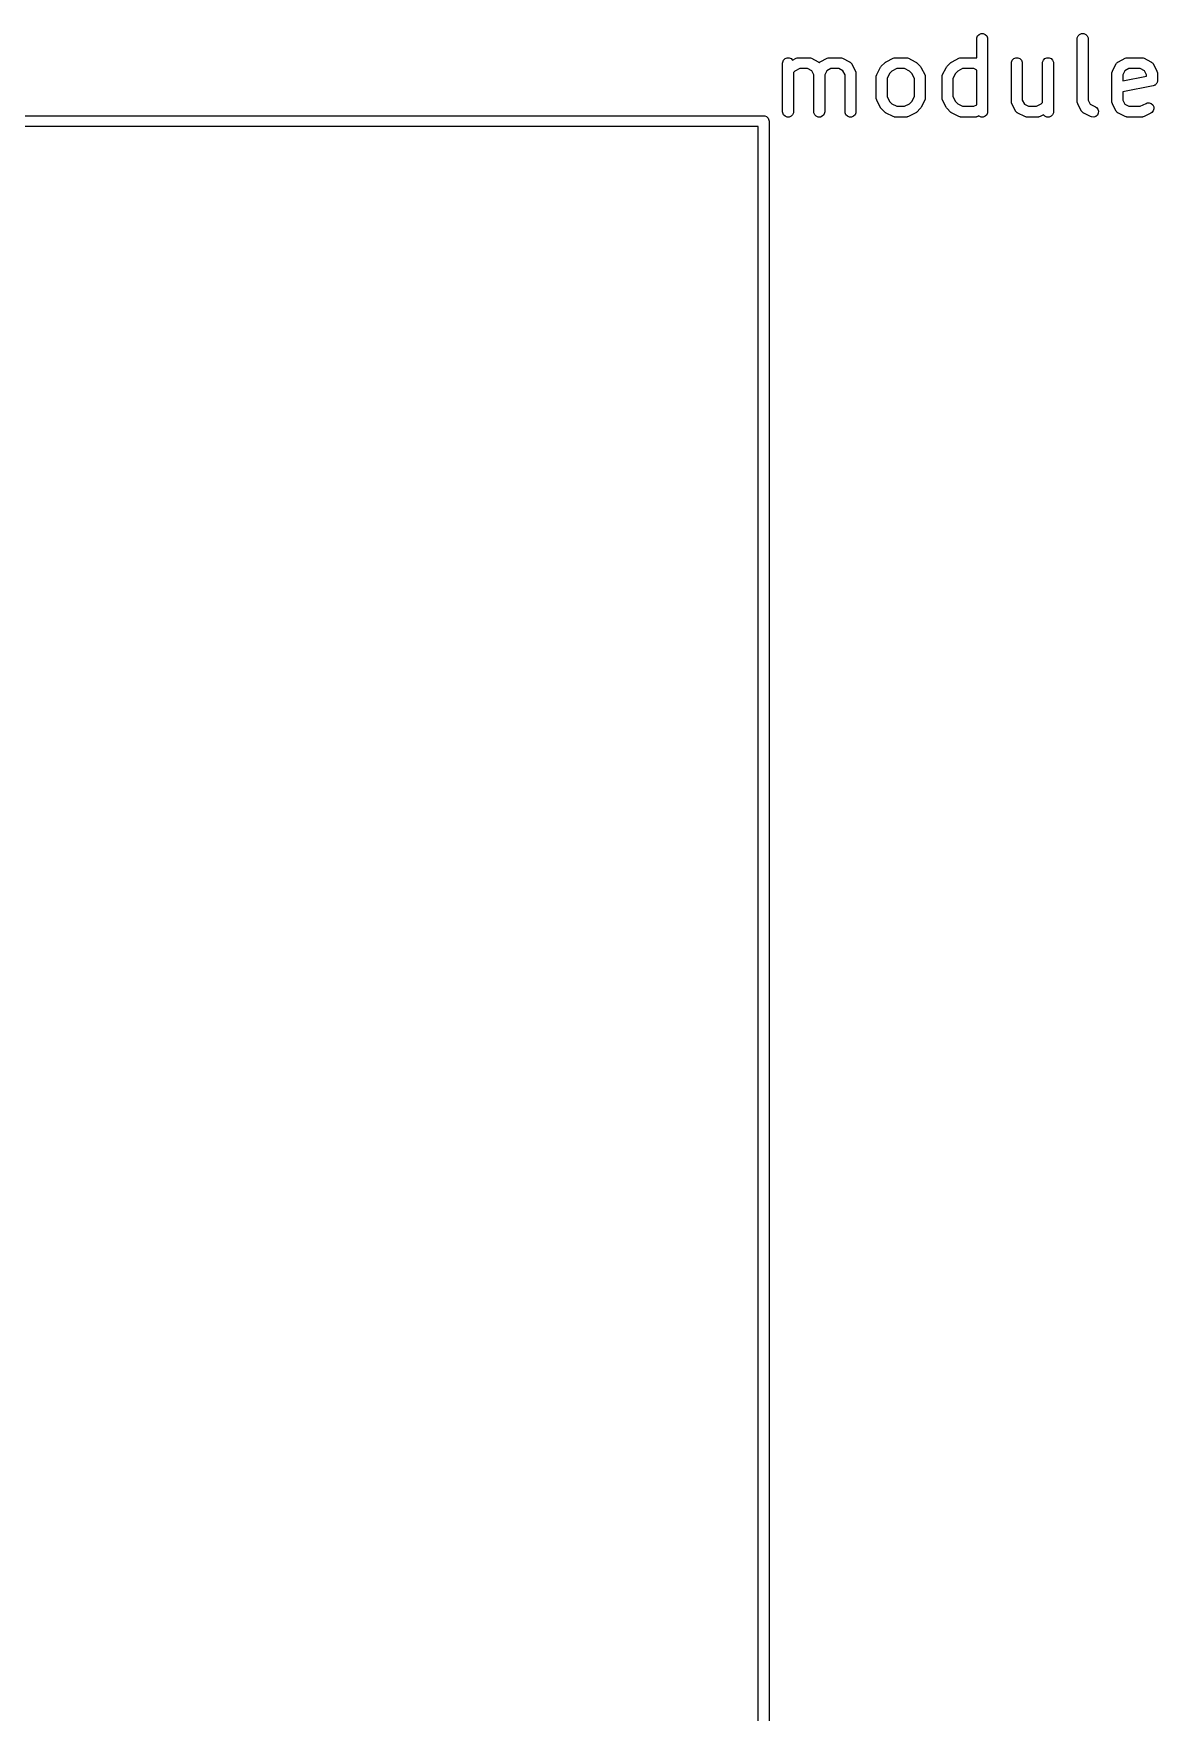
# Model space of a CAD drawing. Header units: inches. Extents: x -1 to 5.38, y -0.27 to 3.43.
# Drawn here: x -0.395 to 0.213, y 2.519 to 3.427 of the extents above; entities that cross this region are included whole.
import ezdxf

# ---------------------------------------------------------------- set-up
doc = ezdxf.new("R2010")
doc.units = ezdxf.units.IN
doc.header["$MEASUREMENT"] = 0
doc.layers.add('BLACK', color=250, linetype='CONTINUOUS')

msp = doc.modelspace()

# ---------------------------------------------------------------- linework, layer by layer
at = {"layer": 'BLACK', "linetype": 'CONTINUOUS'}
for p, q in [((0.11529, 3.4245), (0.11535, 3.42507)), ((0.11529, 3.41421), (0.11529, 3.4245)), ((0.11535, 3.42507), (0.11579, 3.42614)), ((0.11579, 3.42614), (0.11661, 3.42695)), ((0.11661, 3.42695), (0.11767, 3.42739)), ((0.11767, 3.42739), (0.11882, 3.42739)), ((0.11882, 3.42739), (0.11989, 3.42695)), ((0.11989, 3.42695), (0.1207, 3.42614)), ((0.1207, 3.42614), (0.12114, 3.42507)), ((0.12114, 3.42507), (0.1212, 3.4245)), ((0.1212, 3.4245), (0.1212, 3.38513)), ((0.16966, 3.4245), (0.16972, 3.42507)), ((0.16966, 3.39075), (0.16966, 3.4245)), ((0.16972, 3.42507), (0.17016, 3.42614)), ((0.17016, 3.42614), (0.17097, 3.42695)), ((0.17097, 3.42695), (0.17204, 3.42739)), ((0.17204, 3.42739), (0.17319, 3.42739)), ((0.17319, 3.42739), (0.17425, 3.42695)), ((0.17425, 3.42695), (0.17507, 3.42614)), ((0.17507, 3.42614), (0.17551, 3.42507)), ((0.17551, 3.42507), (0.17557, 3.4245)), ((0.17557, 3.4245), (0.17557, 3.39145)), ((0.01031, 3.41137), (0.01036, 3.41195)), ((0.01031, 3.38513), (0.01031, 3.41137)), ((0.01036, 3.41195), (0.0108, 3.41301)), ((0.0108, 3.41301), (0.01162, 3.41383)), ((0.01162, 3.41383), (0.01268, 3.41427)), ((0.01268, 3.41427), (0.01384, 3.41427)), ((0.01384, 3.41427), (0.0149, 3.41383)), ((0.0149, 3.41383), (0.01566, 3.41306)), ((0.01566, 3.41306), (0.01756, 3.41401)), ((0.01688, 3.40707), (0.01621, 3.4064)), ((0.01621, 3.4064), (0.01621, 3.38513)), ((0.01958, 3.40842), (0.01688, 3.40707)), ((0.01756, 3.41401), (0.0181, 3.41422)), ((0.0181, 3.41422), (0.01821, 3.41423)), ((0.01821, 3.41423), (0.01831, 3.41427)), ((0.01831, 3.41427), (0.01888, 3.41432)), ((0.01888, 3.41432), (0.02451, 3.41432)), ((0.02381, 3.40842), (0.01958, 3.40842)), ((0.02606, 3.4073), (0.02381, 3.40842)), ((0.02451, 3.41432), (0.02508, 3.41427)), ((0.02508, 3.41427), (0.02518, 3.41423)), ((0.02518, 3.41423), (0.02529, 3.41422)), ((0.02529, 3.41422), (0.02583, 3.41401)), ((0.02583, 3.41401), (0.02958, 3.41214)), ((0.02718, 3.40505), (0.02606, 3.4073)), ((0.02958, 3.41214), (0.02967, 3.41208)), ((0.02967, 3.41208), (0.02972, 3.41206)), ((0.02972, 3.41206), (0.02978, 3.41201)), ((0.02978, 3.41201), (0.03007, 3.41183)), ((0.03007, 3.41183), (0.03013, 3.41176)), ((0.03013, 3.41176), (0.0302, 3.41183)), ((0.0302, 3.41183), (0.03049, 3.41201)), ((0.03049, 3.41201), (0.03054, 3.41206)), ((0.03054, 3.41206), (0.03059, 3.41208)), ((0.03059, 3.41208), (0.03069, 3.41214)), ((0.03069, 3.41214), (0.03444, 3.41401)), ((0.03421, 3.4073), (0.03308, 3.40505)), ((0.03645, 3.40842), (0.03421, 3.4073)), ((0.03444, 3.41401), (0.03498, 3.41422)), ((0.03498, 3.41422), (0.03508, 3.41423)), ((0.03508, 3.41423), (0.03518, 3.41427)), ((0.03518, 3.41427), (0.03576, 3.41432)), ((0.03576, 3.41432), (0.04138, 3.41432)), ((0.04068, 3.40842), (0.03645, 3.40842)), ((0.04293, 3.4073), (0.04068, 3.40842)), ((0.04138, 3.41432), (0.04196, 3.41427)), ((0.04196, 3.41427), (0.04205, 3.41423)), ((0.04205, 3.41423), (0.04216, 3.41422)), ((0.04216, 3.41422), (0.0427, 3.41401)), ((0.0427, 3.41401), (0.04645, 3.41214)), ((0.04405, 3.40505), (0.04293, 3.4073)), ((0.04645, 3.41214), (0.04655, 3.41208)), ((0.04655, 3.41208), (0.04659, 3.41206)), ((0.04659, 3.41206), (0.04665, 3.41201)), ((0.04665, 3.41201), (0.04694, 3.41183)), ((0.04694, 3.41183), (0.04718, 3.41155)), ((0.04718, 3.41155), (0.04746, 3.41131)), ((0.04746, 3.41131), (0.04765, 3.41102)), ((0.04765, 3.41102), (0.0477, 3.41096)), ((0.0477, 3.41096), (0.04771, 3.41091)), ((0.04771, 3.41091), (0.04777, 3.41082)), ((0.04777, 3.41082), (0.04965, 3.40707)), ((0.04965, 3.40707), (0.04985, 3.40653)), ((0.04985, 3.40653), (0.04986, 3.40642)), ((0.04986, 3.40642), (0.0499, 3.40632)), ((0.0499, 3.40632), (0.04996, 3.40575)), ((0.04996, 3.40575), (0.04996, 3.38513)), ((0.06124, 3.40519), (0.06311, 3.40894)), ((0.06311, 3.40894), (0.06327, 3.40919)), ((0.06327, 3.40919), (0.0633, 3.40926)), ((0.0633, 3.40926), (0.06336, 3.40934)), ((0.06336, 3.40934), (0.06342, 3.40943)), ((0.06342, 3.40943), (0.06348, 3.40948)), ((0.06348, 3.40948), (0.06366, 3.40971)), ((0.06366, 3.40971), (0.06554, 3.41159)), ((0.06554, 3.41159), (0.06577, 3.41177)), ((0.06577, 3.41177), (0.06582, 3.41183)), ((0.06582, 3.41183), (0.06591, 3.41189)), ((0.06591, 3.41189), (0.06599, 3.41195)), ((0.06599, 3.41195), (0.06606, 3.41198)), ((0.06606, 3.41198), (0.06631, 3.41214)), ((0.06631, 3.41214), (0.07006, 3.41401)), ((0.06818, 3.40587), (0.06683, 3.40318)), ((0.06938, 3.40707), (0.06818, 3.40587)), ((0.07207, 3.40842), (0.06938, 3.40707)), ((0.07006, 3.41401), (0.0706, 3.41422)), ((0.0706, 3.41422), (0.0707, 3.41423)), ((0.0707, 3.41423), (0.0708, 3.41427)), ((0.0708, 3.41427), (0.07138, 3.41432)), ((0.07138, 3.41432), (0.077, 3.41432)), ((0.0763, 3.40842), (0.07207, 3.40842)), ((0.079, 3.40707), (0.0763, 3.40842)), ((0.077, 3.41432), (0.07758, 3.41427)), ((0.07758, 3.41427), (0.07768, 3.41423)), ((0.07768, 3.41423), (0.07778, 3.41422)), ((0.07778, 3.41422), (0.07832, 3.41401)), ((0.07832, 3.41401), (0.08207, 3.41214)), ((0.0802, 3.40587), (0.079, 3.40707)), ((0.08155, 3.40318), (0.0802, 3.40587)), ((0.08207, 3.41214), (0.08232, 3.41198)), ((0.08232, 3.41198), (0.08239, 3.41195)), ((0.08239, 3.41195), (0.08247, 3.41189)), ((0.08247, 3.41189), (0.08256, 3.41183)), ((0.08256, 3.41183), (0.08261, 3.41177)), ((0.08261, 3.41177), (0.08284, 3.41159)), ((0.08284, 3.41159), (0.08471, 3.40971)), ((0.08471, 3.40971), (0.0849, 3.40948)), ((0.0849, 3.40948), (0.08496, 3.40943)), ((0.08496, 3.40943), (0.08501, 3.40934)), ((0.08501, 3.40934), (0.08508, 3.40926)), ((0.08508, 3.40926), (0.08511, 3.40919)), ((0.08511, 3.40919), (0.08527, 3.40894)), ((0.08527, 3.40894), (0.08714, 3.40519)), ((0.09686, 3.40519), (0.09873, 3.40894)), ((0.09873, 3.40894), (0.09889, 3.40919)), ((0.09889, 3.40919), (0.09892, 3.40926)), ((0.09892, 3.40926), (0.09898, 3.40934)), ((0.09898, 3.40934), (0.09904, 3.40943)), ((0.09904, 3.40943), (0.0991, 3.40948)), ((0.0991, 3.40948), (0.09929, 3.40971)), ((0.09929, 3.40971), (0.10116, 3.41159)), ((0.10116, 3.41159), (0.10139, 3.41177)), ((0.10139, 3.41177), (0.10144, 3.41183)), ((0.10144, 3.41183), (0.10153, 3.41189)), ((0.10153, 3.41189), (0.10161, 3.41195)), ((0.10161, 3.41195), (0.10168, 3.41198)), ((0.10168, 3.41198), (0.10193, 3.41214)), ((0.10193, 3.41214), (0.10568, 3.41401)), ((0.1038, 3.40587), (0.10245, 3.40318)), ((0.105, 3.40707), (0.1038, 3.40587)), ((0.10769, 3.40842), (0.105, 3.40707)), ((0.10568, 3.41401), (0.10622, 3.41422)), ((0.10622, 3.41422), (0.10632, 3.41423)), ((0.10632, 3.41423), (0.10642, 3.41427)), ((0.10642, 3.41427), (0.107, 3.41432)), ((0.107, 3.41432), (0.1145, 3.41432)), ((0.1138, 3.40842), (0.10769, 3.40842)), ((0.11529, 3.40767), (0.1138, 3.40842)), ((0.1145, 3.41432), (0.11507, 3.41427)), ((0.11507, 3.41427), (0.11517, 3.41423)), ((0.11517, 3.41423), (0.11528, 3.41422)), ((0.11528, 3.41422), (0.11529, 3.41421)), ((0.11529, 3.38882), (0.11529, 3.40767)), ((0.13404, 3.41137), (0.1341, 3.41195)), ((0.13404, 3.39075), (0.13404, 3.41137)), ((0.1341, 3.41195), (0.13454, 3.41301)), ((0.13454, 3.41301), (0.13535, 3.41383)), ((0.13535, 3.41383), (0.13642, 3.41427)), ((0.13642, 3.41427), (0.13757, 3.41427)), ((0.13757, 3.41427), (0.13863, 3.41383)), ((0.13863, 3.41383), (0.13945, 3.41301)), ((0.13945, 3.41301), (0.13989, 3.41195)), ((0.13989, 3.41195), (0.13995, 3.41137)), ((0.13995, 3.41137), (0.13995, 3.39145)), ((0.15091, 3.41137), (0.15097, 3.41195)), ((0.15091, 3.3901), (0.15091, 3.41137)), ((0.15097, 3.41195), (0.15141, 3.41301)), ((0.15141, 3.41301), (0.15223, 3.41383)), ((0.15223, 3.41383), (0.15329, 3.41427)), ((0.15329, 3.41427), (0.15444, 3.41427)), ((0.15444, 3.41427), (0.15551, 3.41383)), ((0.15551, 3.41383), (0.15632, 3.41301)), ((0.15632, 3.41301), (0.15676, 3.41195)), ((0.15676, 3.41195), (0.15682, 3.41137)), ((0.15682, 3.41137), (0.15682, 3.38513)), ((0.18841, 3.40575), (0.18847, 3.40632)), ((0.18841, 3.39075), (0.18841, 3.40575)), ((0.18847, 3.40632), (0.18851, 3.40642)), ((0.18851, 3.40653), (0.18872, 3.40707)), ((0.18851, 3.40642), (0.18851, 3.40653)), ((0.18872, 3.40707), (0.1906, 3.41082)), ((0.1906, 3.41082), (0.19066, 3.41091)), ((0.19066, 3.41091), (0.19067, 3.41096)), ((0.19067, 3.41096), (0.19072, 3.41102)), ((0.19072, 3.41102), (0.1909, 3.41131)), ((0.1909, 3.41131), (0.19118, 3.41155)), ((0.19118, 3.41155), (0.19143, 3.41183)), ((0.19143, 3.41183), (0.19172, 3.41201)), ((0.19172, 3.41201), (0.19177, 3.41206)), ((0.19177, 3.41206), (0.19182, 3.41208)), ((0.19182, 3.41208), (0.19192, 3.41214)), ((0.19192, 3.41214), (0.19567, 3.41401)), ((0.19544, 3.4073), (0.19431, 3.40505)), ((0.19768, 3.40842), (0.19544, 3.4073)), ((0.19567, 3.41401), (0.19621, 3.41422)), ((0.19621, 3.41422), (0.19631, 3.41423)), ((0.19631, 3.41423), (0.19641, 3.41427)), ((0.19641, 3.41427), (0.19699, 3.41432)), ((0.19699, 3.41432), (0.20449, 3.41432)), ((0.20379, 3.40842), (0.19768, 3.40842)), ((0.20603, 3.4073), (0.20379, 3.40842)), ((0.20449, 3.41432), (0.20506, 3.41427)), ((0.20506, 3.41427), (0.20516, 3.41423)), ((0.20516, 3.41423), (0.20527, 3.41422)), ((0.20527, 3.41422), (0.20581, 3.41401)), ((0.20581, 3.41401), (0.20956, 3.41214)), ((0.20716, 3.40505), (0.20603, 3.4073)), ((0.20956, 3.41214), (0.20965, 3.41208)), ((0.20965, 3.41208), (0.2097, 3.41206)), ((0.2097, 3.41206), (0.20975, 3.41201)), ((0.20975, 3.41201), (0.21005, 3.41183)), ((0.21005, 3.41183), (0.21029, 3.41155)), ((0.21029, 3.41155), (0.21057, 3.41131)), ((0.21057, 3.41131), (0.21075, 3.41102)), ((0.21075, 3.41102), (0.2108, 3.41096)), ((0.2108, 3.41096), (0.21082, 3.41091)), ((0.21082, 3.41091), (0.21088, 3.41082)), ((0.21088, 3.41082), (0.21275, 3.40707)), ((0.21275, 3.40707), (0.21296, 3.40653)), ((0.21296, 3.40653), (0.21296, 3.40642)), ((0.21296, 3.40642), (0.21301, 3.40632)), ((0.21301, 3.40632), (0.21306, 3.40575)), ((0.21306, 3.40575), (0.21306, 3.402)), ((0.02718, 3.38513), (0.02718, 3.40505)), ((0.03308, 3.40505), (0.03308, 3.38513)), ((0.04405, 3.38513), (0.04405, 3.40505)), ((0.06092, 3.40387), (0.06098, 3.40445)), ((0.06092, 3.39262), (0.06092, 3.40387)), ((0.06098, 3.40445), (0.06102, 3.40455)), ((0.06102, 3.40455), (0.06103, 3.40465)), ((0.06103, 3.40465), (0.06124, 3.40519)), ((0.06683, 3.40318), (0.06683, 3.39332)), ((0.08155, 3.39332), (0.08155, 3.40318)), ((0.08714, 3.40519), (0.08735, 3.40465)), ((0.08735, 3.40465), (0.08736, 3.40455)), ((0.08736, 3.40455), (0.0874, 3.40445)), ((0.0874, 3.40445), (0.08745, 3.40387)), ((0.08745, 3.40387), (0.08745, 3.39262)), ((0.09655, 3.40387), (0.0966, 3.40445)), ((0.09655, 3.39262), (0.09655, 3.40387)), ((0.0966, 3.40445), (0.09664, 3.40455)), ((0.09664, 3.40455), (0.09665, 3.40465)), ((0.09665, 3.40465), (0.09686, 3.40519)), ((0.10245, 3.40318), (0.10245, 3.39332)), ((0.19431, 3.40505), (0.19431, 3.40185)), ((0.19431, 3.40185), (0.20716, 3.40442)), ((0.21069, 3.3991), (0.19431, 3.39583)), ((0.20716, 3.40442), (0.20716, 3.40505)), ((0.21124, 3.39927), (0.21069, 3.3991)), ((0.21148, 3.39943), (0.21124, 3.39927)), ((0.21175, 3.39954), (0.21148, 3.39943)), ((0.21196, 3.39975), (0.21175, 3.39954)), ((0.2122, 3.39991), (0.21196, 3.39975)), ((0.21236, 3.40015), (0.2122, 3.39991)), ((0.21256, 3.40036), (0.21236, 3.40015)), ((0.21268, 3.40063), (0.21256, 3.40036)), ((0.21284, 3.40087), (0.21268, 3.40063)), ((0.21289, 3.40115), (0.21284, 3.40087)), ((0.21301, 3.40142), (0.21289, 3.40115)), ((0.21306, 3.402), (0.21301, 3.40142)), ((0.06098, 3.39205), (0.06092, 3.39262)), ((0.06102, 3.39195), (0.06098, 3.39205)), ((0.06103, 3.39184), (0.06102, 3.39195)), ((0.06124, 3.3913), (0.06103, 3.39184)), ((0.06311, 3.38755), (0.06124, 3.3913)), ((0.06327, 3.38731), (0.06311, 3.38755)), ((0.0633, 3.38723), (0.06327, 3.38731)), ((0.06336, 3.38715), (0.0633, 3.38723)), ((0.06342, 3.38706), (0.06336, 3.38715)), ((0.06683, 3.39332), (0.06818, 3.39062)), ((0.06818, 3.39062), (0.06938, 3.38943)), ((0.06938, 3.38943), (0.07207, 3.38808)), ((0.07207, 3.38808), (0.0763, 3.38808)), ((0.0763, 3.38808), (0.079, 3.38943)), ((0.079, 3.38943), (0.0802, 3.39062)), ((0.0802, 3.39062), (0.08155, 3.39332)), ((0.08501, 3.38715), (0.08496, 3.38706)), ((0.08508, 3.38723), (0.08501, 3.38715)), ((0.08511, 3.38731), (0.08508, 3.38723)), ((0.08527, 3.38755), (0.08511, 3.38731)), ((0.08714, 3.3913), (0.08527, 3.38755)), ((0.08735, 3.39184), (0.08714, 3.3913)), ((0.08736, 3.39195), (0.08735, 3.39184)), ((0.0874, 3.39205), (0.08736, 3.39195)), ((0.08745, 3.39262), (0.0874, 3.39205)), ((0.0966, 3.39205), (0.09655, 3.39262)), ((0.09664, 3.39195), (0.0966, 3.39205)), ((0.09665, 3.39184), (0.09664, 3.39195)), ((0.09686, 3.3913), (0.09665, 3.39184)), ((0.09873, 3.38755), (0.09686, 3.3913)), ((0.09889, 3.38731), (0.09873, 3.38755)), ((0.09892, 3.38723), (0.09889, 3.38731)), ((0.09898, 3.38715), (0.09892, 3.38723)), ((0.09904, 3.38706), (0.09898, 3.38715)), ((0.10245, 3.39332), (0.1038, 3.39062)), ((0.1038, 3.39062), (0.105, 3.38943)), ((0.105, 3.38943), (0.10769, 3.38808)), ((0.10769, 3.38808), (0.1138, 3.38808)), ((0.1138, 3.38808), (0.11529, 3.38882)), ((0.1341, 3.39017), (0.13404, 3.39075)), ((0.13414, 3.39008), (0.1341, 3.39017)), ((0.13415, 3.38997), (0.13414, 3.39008)), ((0.13435, 3.38943), (0.13415, 3.38997)), ((0.13623, 3.38568), (0.13435, 3.38943)), ((0.13995, 3.39145), (0.14107, 3.3892)), ((0.14107, 3.3892), (0.14331, 3.38808)), ((0.14331, 3.38808), (0.14755, 3.38808)), ((0.14755, 3.38808), (0.15024, 3.38943)), ((0.15024, 3.38943), (0.15091, 3.3901)), ((0.16972, 3.39017), (0.16966, 3.39075)), ((0.16976, 3.39008), (0.16972, 3.39017)), ((0.16977, 3.38997), (0.16976, 3.39008)), ((0.16997, 3.38943), (0.16977, 3.38997)), ((0.17185, 3.38568), (0.16997, 3.38943)), ((0.17557, 3.39145), (0.17669, 3.3892)), ((0.17669, 3.3892), (0.17956, 3.38777)), ((0.17956, 3.38777), (0.18005, 3.38746)), ((0.18005, 3.38746), (0.1808, 3.38659)), ((0.18847, 3.39017), (0.18841, 3.39075)), ((0.18851, 3.39008), (0.18847, 3.39017)), ((0.18851, 3.38997), (0.18851, 3.39008)), ((0.18872, 3.38943), (0.18851, 3.38997)), ((0.1906, 3.38568), (0.18872, 3.38943)), ((0.19431, 3.39583), (0.19431, 3.39145)), ((0.19431, 3.39145), (0.19544, 3.3892)), ((0.19544, 3.3892), (0.19768, 3.38808)), ((0.19768, 3.38808), (0.20379, 3.38808)), ((0.20379, 3.38808), (0.20691, 3.38964)), ((0.20691, 3.38964), (0.20745, 3.38985)), ((0.20745, 3.38985), (0.2086, 3.38993)), ((0.2086, 3.38993), (0.2097, 3.38957)), ((0.2097, 3.38957), (0.21057, 3.38881)), ((0.21057, 3.38881), (0.21108, 3.38778)), ((0.21108, 3.38778), (0.21116, 3.38663)), ((-0.54016, 3.38295), (0, 3.38295)), ((0, 3.38295), (0.00058, 3.3829)), ((0.00058, 3.3829), (0.00164, 3.38246)), ((0.00164, 3.38246), (0.00246, 3.38164)), ((0.00246, 3.38164), (0.0029, 3.38058)), ((0.0029, 3.38058), (0.00295, 3.38)), ((0.00295, 3.38), (0.00295, 0)), ((0.01036, 3.38455), (0.01031, 3.38513)), ((0.0108, 3.38348), (0.01036, 3.38455)), ((0.01162, 3.38267), (0.0108, 3.38348)), ((0.01268, 3.38223), (0.01162, 3.38267)), ((0.01384, 3.38223), (0.01268, 3.38223)), ((0.0149, 3.38267), (0.01384, 3.38223)), ((0.01571, 3.38348), (0.0149, 3.38267)), ((0.01616, 3.38455), (0.01571, 3.38348)), ((0.01621, 3.38513), (0.01616, 3.38455)), ((0.02724, 3.38455), (0.02718, 3.38513)), ((0.02768, 3.38348), (0.02724, 3.38455)), ((0.02849, 3.38267), (0.02768, 3.38348)), ((0.02956, 3.38223), (0.02849, 3.38267)), ((0.03071, 3.38223), (0.02956, 3.38223)), ((0.03177, 3.38267), (0.03071, 3.38223)), ((0.03259, 3.38348), (0.03177, 3.38267)), ((0.03303, 3.38455), (0.03259, 3.38348)), ((0.03308, 3.38513), (0.03303, 3.38455)), ((0.04411, 3.38455), (0.04405, 3.38513)), ((0.04455, 3.38348), (0.04411, 3.38455)), ((0.04536, 3.38267), (0.04455, 3.38348)), ((0.04643, 3.38223), (0.04536, 3.38267)), ((0.04758, 3.38223), (0.04643, 3.38223)), ((0.04865, 3.38267), (0.04758, 3.38223)), ((0.04946, 3.38348), (0.04865, 3.38267)), ((0.0499, 3.38455), (0.04946, 3.38348)), ((0.04996, 3.38513), (0.0499, 3.38455)), ((0.06348, 3.38701), (0.06342, 3.38706)), ((0.06366, 3.38679), (0.06348, 3.38701)), ((0.06554, 3.38491), (0.06366, 3.38679)), ((0.06577, 3.38473), (0.06554, 3.38491)), ((0.06582, 3.38467), (0.06577, 3.38473)), ((0.06591, 3.38461), (0.06582, 3.38467)), ((0.06599, 3.38454), (0.06591, 3.38461)), ((0.06606, 3.38452), (0.06599, 3.38454)), ((0.06631, 3.38436), (0.06606, 3.38452)), ((0.07006, 3.38248), (0.06631, 3.38436)), ((0.0706, 3.38228), (0.07006, 3.38248)), ((0.0707, 3.38227), (0.0706, 3.38228)), ((0.0708, 3.38223), (0.0707, 3.38227)), ((0.07138, 3.38217), (0.0708, 3.38223)), ((0.077, 3.38217), (0.07138, 3.38217)), ((0.07758, 3.38223), (0.077, 3.38217)), ((0.07768, 3.38227), (0.07758, 3.38223)), ((0.07778, 3.38228), (0.07768, 3.38227)), ((0.07832, 3.38248), (0.07778, 3.38228)), ((0.08207, 3.38436), (0.07832, 3.38248)), ((0.08232, 3.38452), (0.08207, 3.38436)), ((0.08239, 3.38454), (0.08232, 3.38452)), ((0.08247, 3.38461), (0.08239, 3.38454)), ((0.08256, 3.38467), (0.08247, 3.38461)), ((0.08261, 3.38473), (0.08256, 3.38467)), ((0.08284, 3.38491), (0.08261, 3.38473)), ((0.08471, 3.38679), (0.08284, 3.38491)), ((0.0849, 3.38701), (0.08471, 3.38679)), ((0.08496, 3.38706), (0.0849, 3.38701)), ((0.0991, 3.38701), (0.09904, 3.38706)), ((0.09929, 3.38679), (0.0991, 3.38701)), ((0.10116, 3.38491), (0.09929, 3.38679)), ((0.10139, 3.38473), (0.10116, 3.38491)), ((0.10144, 3.38467), (0.10139, 3.38473)), ((0.10153, 3.38461), (0.10144, 3.38467)), ((0.10161, 3.38454), (0.10153, 3.38461)), ((0.10168, 3.38452), (0.10161, 3.38454)), ((0.10193, 3.38436), (0.10168, 3.38452)), ((0.10568, 3.38248), (0.10193, 3.38436)), ((0.10622, 3.38228), (0.10568, 3.38248)), ((0.10632, 3.38227), (0.10622, 3.38228)), ((0.10642, 3.38223), (0.10632, 3.38227)), ((0.107, 3.38217), (0.10642, 3.38223)), ((0.1145, 3.38217), (0.107, 3.38217)), ((0.11507, 3.38223), (0.1145, 3.38217)), ((0.11517, 3.38227), (0.11507, 3.38223)), ((0.11528, 3.38228), (0.11517, 3.38227)), ((0.11582, 3.38248), (0.11528, 3.38228)), ((0.11647, 3.38281), (0.11582, 3.38248)), ((0.11661, 3.38267), (0.11647, 3.38281)), ((0.11767, 3.38223), (0.11661, 3.38267)), ((0.11882, 3.38223), (0.11767, 3.38223)), ((0.11989, 3.38267), (0.11882, 3.38223)), ((0.1207, 3.38348), (0.11989, 3.38267)), ((0.12114, 3.38455), (0.1207, 3.38348)), ((0.1212, 3.38513), (0.12114, 3.38455)), ((0.13629, 3.38558), (0.13623, 3.38568)), ((0.1363, 3.38554), (0.13629, 3.38558)), ((0.13635, 3.38548), (0.1363, 3.38554)), ((0.13654, 3.38519), (0.13635, 3.38548)), ((0.13682, 3.38495), (0.13654, 3.38519)), ((0.13706, 3.38467), (0.13682, 3.38495)), ((0.13735, 3.38448), (0.13706, 3.38467)), ((0.13741, 3.38443), (0.13735, 3.38448)), ((0.13745, 3.38442), (0.13741, 3.38443)), ((0.13755, 3.38436), (0.13745, 3.38442)), ((0.1413, 3.38248), (0.13755, 3.38436)), ((0.14184, 3.38228), (0.1413, 3.38248)), ((0.14194, 3.38227), (0.14184, 3.38228)), ((0.14204, 3.38223), (0.14194, 3.38227)), ((0.14262, 3.38217), (0.14204, 3.38223)), ((0.14824, 3.38217), (0.14262, 3.38217)), ((0.14882, 3.38223), (0.14824, 3.38217)), ((0.14892, 3.38227), (0.14882, 3.38223)), ((0.14902, 3.38228), (0.14892, 3.38227)), ((0.14956, 3.38248), (0.14902, 3.38228)), ((0.15146, 3.38343), (0.14956, 3.38248)), ((0.15223, 3.38267), (0.15146, 3.38343)), ((0.15329, 3.38223), (0.15223, 3.38267)), ((0.15444, 3.38223), (0.15329, 3.38223)), ((0.15551, 3.38267), (0.15444, 3.38223)), ((0.15632, 3.38348), (0.15551, 3.38267)), ((0.15676, 3.38455), (0.15632, 3.38348)), ((0.15682, 3.38513), (0.15676, 3.38455)), ((0.17191, 3.38558), (0.17185, 3.38568)), ((0.17192, 3.38554), (0.17191, 3.38558)), ((0.17197, 3.38548), (0.17192, 3.38554)), ((0.17216, 3.38519), (0.17197, 3.38548)), ((0.17244, 3.38495), (0.17216, 3.38519)), ((0.17268, 3.38467), (0.17244, 3.38495)), ((0.17297, 3.38448), (0.17268, 3.38467)), ((0.17303, 3.38443), (0.17297, 3.38448)), ((0.17307, 3.38442), (0.17303, 3.38443)), ((0.17317, 3.38436), (0.17307, 3.38442)), ((0.17692, 3.38248), (0.17317, 3.38436)), ((0.17746, 3.38228), (0.17692, 3.38248)), ((0.17861, 3.3822), (0.17746, 3.38228)), ((0.1797, 3.38256), (0.17861, 3.3822)), ((0.18057, 3.38331), (0.1797, 3.38256)), ((0.18109, 3.38435), (0.18057, 3.38331)), ((0.1808, 3.38659), (0.18117, 3.38549)), ((0.18117, 3.38549), (0.18109, 3.38435)), ((0.19066, 3.38558), (0.1906, 3.38568)), ((0.19067, 3.38554), (0.19066, 3.38558)), ((0.19072, 3.38548), (0.19067, 3.38554)), ((0.1909, 3.38519), (0.19072, 3.38548)), ((0.19118, 3.38495), (0.1909, 3.38519)), ((0.19143, 3.38467), (0.19118, 3.38495)), ((0.19172, 3.38448), (0.19143, 3.38467)), ((0.19177, 3.38443), (0.19172, 3.38448)), ((0.19182, 3.38442), (0.19177, 3.38443)), ((0.19192, 3.38436), (0.19182, 3.38442)), ((0.19567, 3.38248), (0.19192, 3.38436)), ((0.19621, 3.38228), (0.19567, 3.38248)), ((0.19631, 3.38227), (0.19621, 3.38228)), ((0.19641, 3.38223), (0.19631, 3.38227)), ((0.19699, 3.38217), (0.19641, 3.38223)), ((0.20449, 3.38217), (0.19699, 3.38217)), ((0.20506, 3.38223), (0.20449, 3.38217)), ((0.20516, 3.38227), (0.20506, 3.38223)), ((0.20527, 3.38228), (0.20516, 3.38227)), ((0.20581, 3.38248), (0.20527, 3.38228)), ((0.20956, 3.38436), (0.20581, 3.38248)), ((0.21005, 3.38467), (0.20956, 3.38436)), ((0.2108, 3.38554), (0.21005, 3.38467)), ((0.21116, 3.38663), (0.2108, 3.38554)), ((-0.00295, 3.37705), (-0.87693, 3.37705)), ((-0.00295, 0.00295), (-0.00295, 3.37705))]:
    msp.add_line(p, q, dxfattribs=at)

doc.saveas('drawing.dxf')
